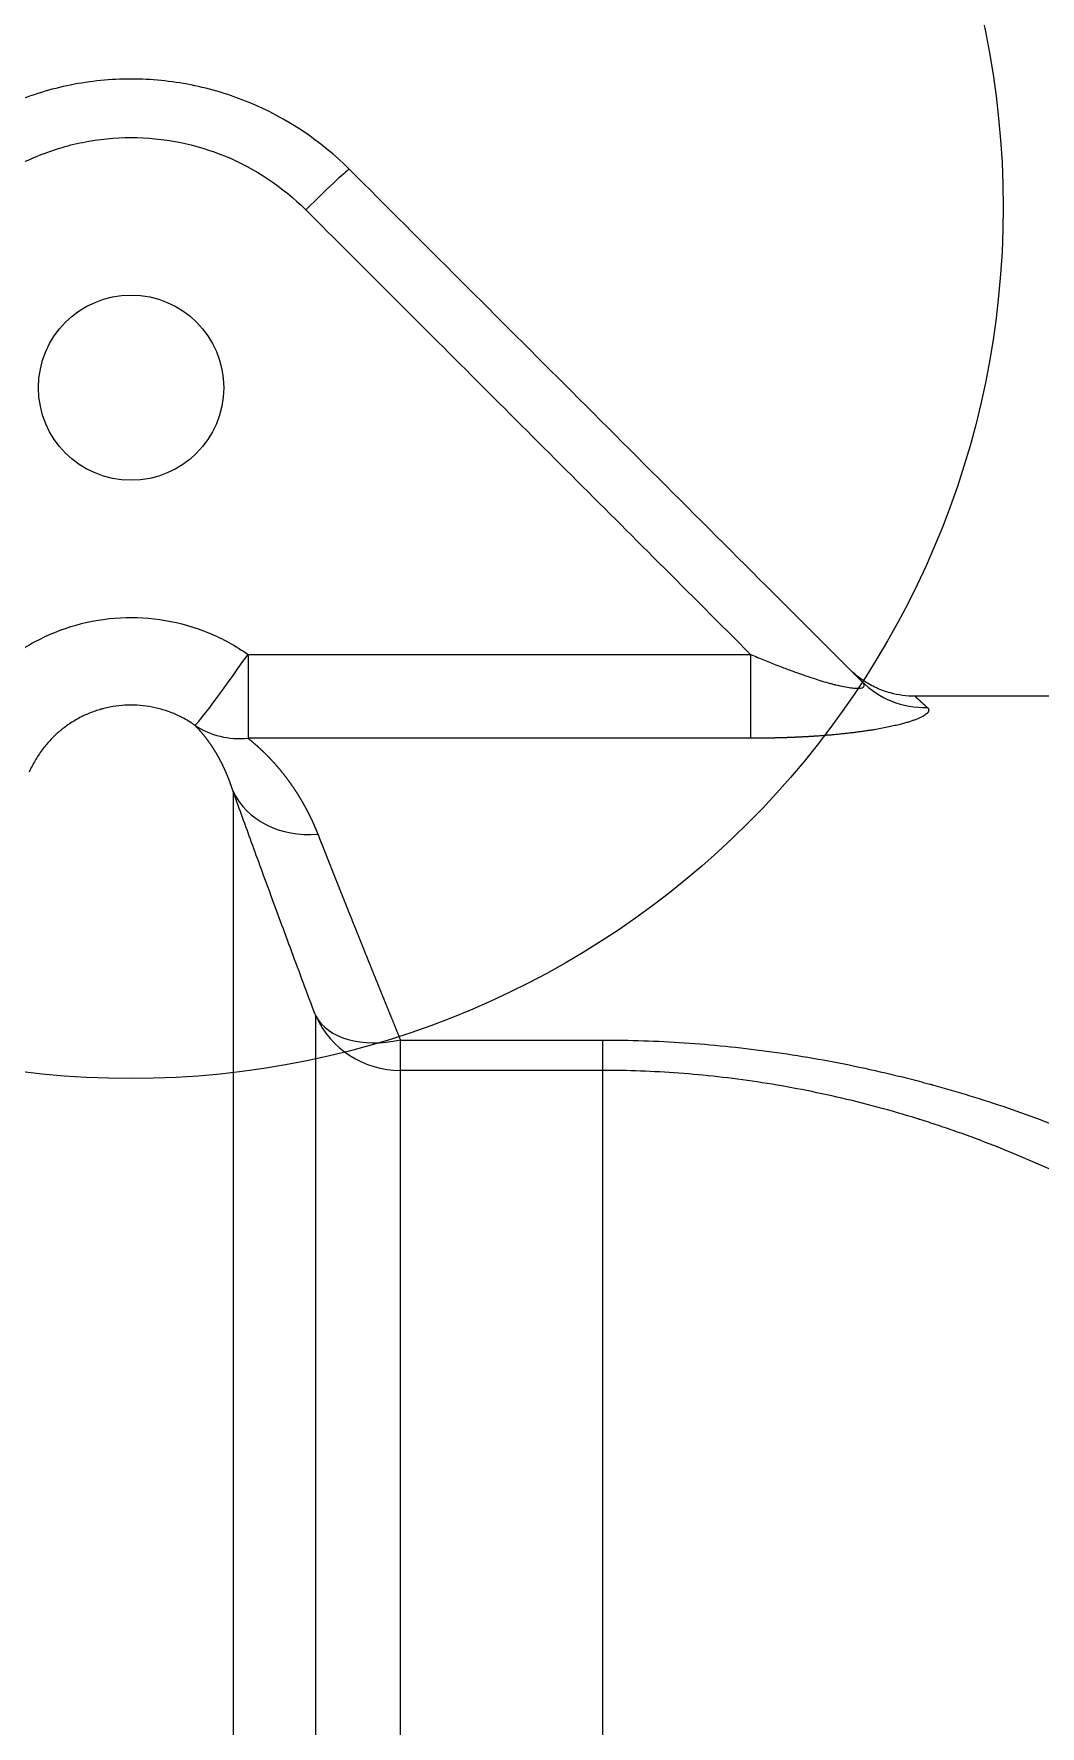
# Model space of a CAD drawing. Header units: millimetres. Extents: x 4664 to 8864, y -38 to 2932.
# Drawn here: x 5480.04 to 5508.41, y 1292.41 to 1340.15 of the extents above; entities that cross this region are included whole.
import ezdxf

# ---------------------------------------------------------------- set-up
doc = ezdxf.new("R2010")
doc.units = ezdxf.units.MM

msp = doc.modelspace()

# ---------------------------------------------------------------- linework, layer by layer
at = {"lineweight": 5}
for p, q in [((5486.079, 1322.645), (5500.249, 1322.645)), ((5486.079, 1322.645), (5486.079, 1320.279)), ((5500.249, 1322.645), (5500.249, 1320.279)), ((5535.194, 1321.464), (5504.884, 1321.464)), ((5500.249, 1320.279), (5486.079, 1320.279)), ((5485.656, 1318.783), (5485.656, 1260.034)), ((5487.987, 1176.334), (5487.987, 1312.446)), ((5490.376, 1311.766), (5496.075, 1311.766)), ((5490.376, 1173.772), (5490.376, 1311.766)), ((5496.075, 1311.766), (5496.075, 1027.898)), ((5496.075, 1310.909), (5490.376, 1310.909))]:
    msp.add_line(p, q, dxfattribs=at)
for centre, radius in [((5482.783, 1335.264), 24.586), ((5482.783, 1330.17), 2.612)]:
    msp.add_circle(centre, radius, dxfattribs=at)
for centre, major_axis, ratio, start_param, end_param in [((5487.708, 1335.095), (1.231, 1.231), 0.037032, 0, 1.533781), ((5486.079, 1322.782), (-1.501, -2.138), 0.030103, 0.047375, 1.527952), ((5505.23, 1323.729), (1.847, 1.847), 0.97808, 3.141593, 3.938072), ((5486.079, 1322.782), (-1.713, -1.972), 0.910409, 0.11467, 0.761942), ((5488.046, 1319.832), (2.457, 0.887), 0.849444, 3.221008, 4.41493), ((5490.376, 1313.488), (2.446, 0.915), 0.634549, 3.225343, 4.479416), ((5490.376, 1313.488), (-2.612, 0), 0.987108, 0.415831, 1.570796)]:
    msp.add_ellipse(centre, major_axis=major_axis, ratio=ratio, start_param=start_param, end_param=end_param, dxfattribs=at)
for points, knots in [([(5488.94, 1336.326), (5488.13, 1337.135), (5487.156, 1337.783), (5485.585, 1338.432), (5485.035, 1338.599), (5483.913, 1338.821), (5483.348, 1338.876), (5482.212, 1338.876), (5481.636, 1338.819), (5480.52, 1338.596), (5479.978, 1338.431), (5478.924, 1337.995), (5478.415, 1337.722), (5477.473, 1337.092), (5477.033, 1336.732), (5476.627, 1336.326)], [0, 0, 0, 0, 0.25, 0.25, 0.375, 0.375, 0.5, 0.5, 0.625, 0.625, 0.75, 0.75, 0.875, 0.875, 1, 1, 1, 1]), ([(5477.858, 1335.186), (5478.183, 1335.511), (5478.535, 1335.799), (5479.289, 1336.303), (5479.696, 1336.521), (5480.539, 1336.87), (5480.973, 1337.002), (5481.865, 1337.18), (5482.327, 1337.226), (5483.689, 1337.226), (5484.605, 1337.044), (5486.281, 1336.351), (5487.058, 1335.836), (5487.708, 1335.186)], [0, 0, 0, 0, 0.125, 0.125, 0.25, 0.25, 0.375, 0.375, 0.5, 0.5, 0.75, 0.75, 1, 1, 1, 1]), ([(5503.383, 1321.882), (5502.831, 1322.435), (5502.279, 1322.987), (5499.552, 1325.713), (5497.378, 1327.887), (5493.116, 1332.149), (5491.028, 1334.238), (5488.94, 1336.326)], [0, 0, 0, 0, 0.114698, 0.114698, 0.566236, 0.566236, 1, 1, 1, 1]), ([(5487.708, 1335.186), (5488.529, 1334.365), (5489.349, 1333.545), (5491.848, 1331.046), (5493.526, 1329.368), (5496.025, 1326.869), (5496.845, 1326.049), (5498.527, 1324.367), (5499.388, 1323.506), (5500.249, 1322.645)], [0, 0, 0, 0, 0.196221, 0.196221, 0.597749, 0.597749, 0.793971, 0.793971, 1, 1, 1, 1]), ([(5477.521, 1320.242), (5477.865, 1321.024), (5478.373, 1321.716), (5479.337, 1322.555), (5479.684, 1322.795), (5480.427, 1323.197), (5480.827, 1323.359), (5482.045, 1323.702), (5482.915, 1323.748), (5484.164, 1323.534), (5484.578, 1323.415), (5485.359, 1323.093), (5485.729, 1322.89), (5486.079, 1322.645)], [0, 0, 0, 0, 0.25, 0.25, 0.375, 0.375, 0.5, 0.5, 0.75, 0.75, 0.875, 0.875, 1, 1, 1, 1]), ([(5500.249, 1322.645), (5500.383, 1322.588), (5500.513, 1322.533), (5500.764, 1322.431), (5500.886, 1322.382), (5501.121, 1322.29), (5501.234, 1322.247), (5501.452, 1322.166), (5501.557, 1322.129), (5501.758, 1322.058), (5501.853, 1322.025), (5502.036, 1321.965), (5502.123, 1321.937), (5502.288, 1321.886), (5502.366, 1321.863), (5502.476, 1321.832), (5502.529, 1321.818), (5502.588, 1321.802), (5502.617, 1321.795), (5502.631, 1321.792), (5502.638, 1321.79), (5502.642, 1321.789), (5502.644, 1321.788), (5502.645, 1321.788), (5502.645, 1321.788), (5502.645, 1321.788), (5502.645, 1321.788), (5502.645, 1321.788), (5502.645, 1321.788), (5502.645, 1321.788), (5502.73, 1321.767), (5502.809, 1321.75), (5502.953, 1321.722), (5503.018, 1321.711), (5503.136, 1321.696), (5503.188, 1321.691), (5503.279, 1321.689), (5503.317, 1321.69), (5503.38, 1321.7), (5503.405, 1321.707), (5503.439, 1321.728), (5503.449, 1321.741), (5503.455, 1321.772), (5503.451, 1321.79), (5503.428, 1321.832), (5503.409, 1321.856), (5503.383, 1321.882)], [0, 0, 0, 0, 0.0625, 0.0625, 0.125, 0.125, 0.1875, 0.1875, 0.25, 0.25, 0.3125, 0.3125, 0.375, 0.375, 0.4375, 0.4375, 0.46875, 0.484375, 0.492188, 0.496094, 0.498047, 0.499023, 0.499512, 0.499756, 0.499878, 0.499939, 0.499969, 0.499985, 0.499985, 0.5, 0.5, 0.5625, 0.5625, 0.625, 0.625, 0.6875, 0.6875, 0.75, 0.75, 0.8125, 0.8125, 0.875, 0.875, 0.9375, 0.9375, 1, 1, 1, 1]), ([(5504.884, 1321.464), (5504.645, 1321.465), (5504.276, 1321.514), (5503.86, 1321.665), (5503.608, 1321.793), (5503.426, 1321.905), (5503.267, 1322.021), (5503.113, 1322.152), (5503.067, 1322.192), (5503.083, 1322.185)], [0, 0, 0, 0, 0.254178, 0.40574, 0.483009, 0.560225, 0.644629, 0.750575, 1, 1, 1, 1]), ([(5484.582, 1320.644), (5484.486, 1320.713), (5484.385, 1320.775), (5484.179, 1320.889), (5484.072, 1320.939), (5483.856, 1321.028), (5483.745, 1321.066), (5483.521, 1321.13), (5483.408, 1321.155), (5483.179, 1321.193), (5483.064, 1321.206), (5482.834, 1321.218), (5482.719, 1321.218), (5482.49, 1321.204), (5482.376, 1321.192), (5482.207, 1321.163), (5482.151, 1321.152), (5482.068, 1321.133), (5482.026, 1321.123), (5481.978, 1321.11), (5481.954, 1321.104), (5481.942, 1321.1), (5481.936, 1321.099), (5481.933, 1321.098), (5481.932, 1321.098), (5481.931, 1321.097), (5481.931, 1321.097), (5481.823, 1321.066), (5481.716, 1321.03), (5481.505, 1320.944), (5481.401, 1320.895), (5481.197, 1320.785), (5481.098, 1320.723), (5480.953, 1320.622), (5480.905, 1320.587), (5480.835, 1320.532), (5480.8, 1320.504), (5480.76, 1320.471), (5480.741, 1320.454), (5480.731, 1320.445), (5480.726, 1320.441), (5480.723, 1320.439), (5480.722, 1320.438), (5480.721, 1320.437), (5480.721, 1320.437), (5480.721, 1320.437), (5480.721, 1320.437), (5480.721, 1320.437), (5480.641, 1320.366), (5480.563, 1320.291), (5480.413, 1320.128), (5480.34, 1320.041), (5480.202, 1319.856), (5480.137, 1319.757), (5480.016, 1319.549), (5479.96, 1319.44), (5479.91, 1319.325)], [0, 0, 0, 0, 0.0625, 0.0625, 0.125, 0.125, 0.1875, 0.1875, 0.25, 0.25, 0.3125, 0.3125, 0.375, 0.375, 0.4375, 0.4375, 0.46875, 0.46875, 0.484375, 0.492187, 0.496094, 0.498047, 0.499023, 0.499512, 0.499756, 0.499756, 0.5, 0.5, 0.5625, 0.5625, 0.625, 0.625, 0.6875, 0.6875, 0.71875, 0.71875, 0.734375, 0.742187, 0.746094, 0.748047, 0.749023, 0.749512, 0.749756, 0.749878, 0.749939, 0.749969, 0.749969, 0.75, 0.75, 0.8125, 0.8125, 0.875, 0.875, 0.9375, 0.9375, 1, 1, 1, 1]), ([(5505.23, 1321.146), (5505.23, 1321.146), (5505.232, 1321.145), (5505.233, 1321.143), (5505.235, 1321.142), (5505.237, 1321.14), (5505.238, 1321.138), (5505.24, 1321.137), (5505.241, 1321.135), (5505.243, 1321.133), (5505.244, 1321.132), (5505.246, 1321.13), (5505.247, 1321.128), (5505.248, 1321.127), (5505.249, 1321.125), (5505.251, 1321.123), (5505.252, 1321.122), (5505.253, 1321.12), (5505.254, 1321.118), (5505.255, 1321.117), (5505.256, 1321.115), (5505.257, 1321.113), (5505.258, 1321.112), (5505.259, 1321.11), (5505.26, 1321.108), (5505.261, 1321.107), (5505.262, 1321.105), (5505.262, 1321.103), (5505.263, 1321.102), (5505.264, 1321.1), (5505.264, 1321.098), (5505.265, 1321.096), (5505.266, 1321.095), (5505.266, 1321.093), (5505.267, 1321.091), (5505.267, 1321.089), (5505.267, 1321.088), (5505.268, 1321.086), (5505.268, 1321.084), (5505.268, 1321.082), (5505.269, 1321.081), (5505.269, 1321.079), (5505.269, 1321.077), (5505.269, 1321.075), (5505.269, 1321.074), (5505.269, 1321.072), (5505.269, 1321.07), (5505.269, 1321.068), (5505.269, 1321.067), (5505.269, 1321.065), (5505.269, 1321.063), (5505.269, 1321.061), (5505.268, 1321.059), (5505.268, 1321.058), (5505.268, 1321.056), (5505.268, 1321.054), (5505.267, 1321.052), (5505.267, 1321.05), (5505.266, 1321.049), (5505.266, 1321.047), (5505.265, 1321.045), (5505.265, 1321.043), (5505.264, 1321.041), (5505.263, 1321.04), (5505.263, 1321.038), (5505.262, 1321.036), (5505.261, 1321.034), (5505.26, 1321.032), (5505.259, 1321.03), (5505.258, 1321.029), (5505.258, 1321.027), (5505.257, 1321.025), (5505.256, 1321.023), (5505.254, 1321.021), (5505.253, 1321.019), (5505.252, 1321.017), (5505.251, 1321.015), (5505.25, 1321.014), (5505.249, 1321.012), (5505.247, 1321.01), (5505.246, 1321.008), (5505.245, 1321.006), (5505.243, 1321.004), (5505.242, 1321.002), (5505.24, 1321), (5505.239, 1320.999), (5505.229, 1320.986), (5505.206, 1320.964), (5505.162, 1320.93), (5505.106, 1320.896), (5505.038, 1320.862), (5504.961, 1320.828), (5504.874, 1320.794), (5504.778, 1320.761), (5504.672, 1320.727), (5504.556, 1320.695), (5504.424, 1320.66), (5504.273, 1320.625), (5504.103, 1320.589), (5503.922, 1320.554), (5503.758, 1320.525), (5503.616, 1320.502), (5503.502, 1320.485), (5503.384, 1320.468), (5503.263, 1320.452), (5503.14, 1320.436), (5503.014, 1320.421), (5502.885, 1320.407), (5502.753, 1320.393), (5502.618, 1320.38), (5502.48, 1320.368), (5502.34, 1320.356), (5502.196, 1320.345), (5502.089, 1320.338), (5502.019, 1320.333), (5501.987, 1320.331), (5501.955, 1320.329), (5501.923, 1320.327), (5501.891, 1320.325), (5501.858, 1320.323), (5501.826, 1320.321), (5501.793, 1320.32), (5501.761, 1320.318), (5501.728, 1320.316), (5501.696, 1320.314), (5501.663, 1320.313), (5501.63, 1320.311), (5501.597, 1320.309), (5501.564, 1320.308), (5501.531, 1320.306), (5501.498, 1320.305), (5501.465, 1320.303), (5501.431, 1320.302), (5501.398, 1320.301), (5501.364, 1320.299), (5501.331, 1320.298), (5501.297, 1320.297), (5501.263, 1320.296), (5501.229, 1320.294), (5501.196, 1320.293), (5501.162, 1320.292), (5501.128, 1320.291), (5501.093, 1320.29), (5501.059, 1320.289), (5501.025, 1320.288), (5500.99, 1320.287), (5500.956, 1320.287), (5500.921, 1320.286), (5500.887, 1320.285), (5500.852, 1320.284), (5500.817, 1320.284), (5500.782, 1320.283), (5500.747, 1320.282), (5500.712, 1320.282), (5500.677, 1320.281), (5500.642, 1320.281), (5500.607, 1320.281), (5500.571, 1320.28), (5500.536, 1320.28), (5500.5, 1320.279), (5500.465, 1320.279), (5500.429, 1320.279), (5500.393, 1320.279), (5500.357, 1320.279), (5500.321, 1320.279), (5500.285, 1320.279), (5500.261, 1320.279), (5500.249, 1320.279)], [0, 0, 0, 0, 0.00151, 0.003018, 0.004525, 0.00603, 0.007534, 0.009037, 0.010539, 0.012039, 0.013539, 0.015037, 0.016533, 0.018029, 0.019523, 0.021017, 0.022509, 0.024, 0.02549, 0.026979, 0.028466, 0.029953, 0.031439, 0.032924, 0.034408, 0.035891, 0.037373, 0.038854, 0.040334, 0.041813, 0.043292, 0.044769, 0.046246, 0.047722, 0.049197, 0.050672, 0.052146, 0.053619, 0.055091, 0.056563, 0.058034, 0.059504, 0.060974, 0.062443, 0.063912, 0.06538, 0.066847, 0.068314, 0.069781, 0.071247, 0.072713, 0.074178, 0.075643, 0.077107, 0.078571, 0.080035, 0.081498, 0.082961, 0.084424, 0.085886, 0.087348, 0.08881, 0.090272, 0.091733, 0.093195, 0.094656, 0.096117, 0.097578, 0.099039, 0.1005, 0.101961, 0.103421, 0.104882, 0.106343, 0.107804, 0.109264, 0.110725, 0.112186, 0.113648, 0.115109, 0.11657, 0.118032, 0.119494, 0.120956, 0.122418, 0.12388, 0.125343, 0.150333, 0.175236, 0.200157, 0.2252, 0.250468, 0.275045, 0.299772, 0.324733, 0.350014, 0.375695, 0.406133, 0.437043, 0.468537, 0.500723, 0.518827, 0.537069, 0.555462, 0.574023, 0.592765, 0.611703, 0.63085, 0.65022, 0.669826, 0.68968, 0.709794, 0.73018, 0.750847, 0.755337, 0.759834, 0.764336, 0.768846, 0.773362, 0.777885, 0.782416, 0.786953, 0.791497, 0.796049, 0.800608, 0.805174, 0.809748, 0.81433, 0.81892, 0.823517, 0.828122, 0.832736, 0.837357, 0.841987, 0.846625, 0.851272, 0.855927, 0.860591, 0.865263, 0.869945, 0.874635, 0.879334, 0.884043, 0.88876, 0.893487, 0.898223, 0.902969, 0.907724, 0.912489, 0.917264, 0.922048, 0.926842, 0.931646, 0.936461, 0.941285, 0.94612, 0.950965, 0.95582, 0.960686, 0.965562, 0.970449, 0.975347, 0.980256, 0.985175, 0.990106, 0.995047, 1, 1, 1, 1]), ([(5504.884, 1321.464), (5504.884, 1321.464), (5504.884, 1321.463), (5504.884, 1321.463), (5504.884, 1321.463), (5504.885, 1321.463), (5504.885, 1321.462), (5504.886, 1321.461), (5504.887, 1321.461), (5504.888, 1321.46), (5504.889, 1321.459), (5504.89, 1321.458), (5504.891, 1321.457), (5504.893, 1321.455), (5504.894, 1321.454), (5504.896, 1321.452), (5504.898, 1321.451), (5504.899, 1321.449), (5504.901, 1321.447), (5504.904, 1321.445), (5504.906, 1321.443), (5504.908, 1321.441), (5504.911, 1321.439), (5504.913, 1321.436), (5504.916, 1321.434), (5504.919, 1321.431), (5504.922, 1321.428), (5504.925, 1321.425), (5504.929, 1321.422), (5504.932, 1321.419), (5504.935, 1321.416), (5504.939, 1321.413), (5504.943, 1321.409), (5504.947, 1321.406), (5504.951, 1321.402), (5504.955, 1321.398), (5504.959, 1321.395), (5504.963, 1321.391), (5504.968, 1321.386), (5504.973, 1321.382), (5504.977, 1321.378), (5504.982, 1321.373), (5504.987, 1321.369), (5504.992, 1321.364), (5504.997, 1321.359), (5505.003, 1321.354), (5505.008, 1321.349), (5505.014, 1321.344), (5505.02, 1321.339), (5505.025, 1321.334), (5505.031, 1321.328), (5505.038, 1321.323), (5505.044, 1321.317), (5505.05, 1321.311), (5505.057, 1321.305), (5505.063, 1321.299), (5505.07, 1321.293), (5505.077, 1321.287), (5505.084, 1321.28), (5505.091, 1321.274), (5505.098, 1321.267), (5505.105, 1321.261), (5505.113, 1321.254), (5505.12, 1321.247), (5505.128, 1321.24), (5505.136, 1321.233), (5505.144, 1321.225), (5505.152, 1321.218), (5505.16, 1321.211), (5505.168, 1321.203), (5505.177, 1321.195), (5505.185, 1321.187), (5505.194, 1321.179), (5505.203, 1321.171), (5505.212, 1321.163), (5505.221, 1321.155), (5505.227, 1321.149), (5505.23, 1321.146)], [0, 0, 0, 0, 0.013068, 0.026322, 0.039576, 0.052832, 0.066088, 0.079345, 0.092604, 0.105863, 0.119124, 0.132386, 0.145649, 0.158913, 0.172179, 0.185446, 0.198715, 0.211986, 0.225258, 0.238532, 0.251808, 0.265085, 0.278364, 0.291646, 0.304929, 0.318215, 0.331502, 0.344792, 0.358084, 0.371379, 0.384676, 0.397975, 0.411277, 0.424582, 0.437889, 0.451199, 0.464511, 0.477827, 0.491145, 0.504467, 0.517791, 0.531118, 0.544449, 0.557783, 0.57112, 0.58446, 0.597804, 0.611151, 0.624502, 0.637857, 0.651215, 0.664576, 0.677942, 0.691311, 0.704684, 0.718061, 0.731443, 0.744828, 0.758217, 0.771611, 0.785008, 0.79841, 0.811817, 0.825228, 0.838643, 0.852063, 0.865488, 0.878917, 0.892351, 0.90579, 0.919233, 0.932682, 0.946135, 0.959594, 0.973057, 0.986526, 1, 1, 1, 1]), ([(5485.656, 1318.783), (5485.655, 1318.787), (5485.652, 1318.796), (5485.648, 1318.808), (5485.644, 1318.821), (5485.64, 1318.833), (5485.636, 1318.846), (5485.632, 1318.858), (5485.628, 1318.871), (5485.624, 1318.883), (5485.62, 1318.896), (5485.615, 1318.908), (5485.611, 1318.921), (5485.607, 1318.934), (5485.603, 1318.946), (5485.598, 1318.959), (5485.594, 1318.971), (5485.589, 1318.984), (5485.585, 1318.996), (5485.58, 1319.009), (5485.576, 1319.021), (5485.571, 1319.034), (5485.567, 1319.046), (5485.562, 1319.059), (5485.557, 1319.071), (5485.553, 1319.084), (5485.548, 1319.096), (5485.543, 1319.109), (5485.538, 1319.121), (5485.534, 1319.134), (5485.529, 1319.146), (5485.524, 1319.159), (5485.519, 1319.171), (5485.514, 1319.183), (5485.509, 1319.196), (5485.504, 1319.208), (5485.499, 1319.221), (5485.494, 1319.233), (5485.489, 1319.245), (5485.483, 1319.258), (5485.478, 1319.27), (5485.473, 1319.283), (5485.468, 1319.295), (5485.462, 1319.307), (5485.457, 1319.32), (5485.452, 1319.332), (5485.446, 1319.344), (5485.441, 1319.357), (5485.435, 1319.369), (5485.43, 1319.381), (5485.424, 1319.394), (5485.419, 1319.406), (5485.413, 1319.418), (5485.407, 1319.43), (5485.402, 1319.443), (5485.396, 1319.455), (5485.39, 1319.467), (5485.384, 1319.479), (5485.379, 1319.491), (5485.373, 1319.504), (5485.367, 1319.516), (5485.361, 1319.528), (5485.355, 1319.54), (5485.349, 1319.552), (5485.343, 1319.564), (5485.337, 1319.576), (5485.331, 1319.589), (5485.325, 1319.601), (5485.319, 1319.613), (5485.312, 1319.625), (5485.306, 1319.637), (5485.3, 1319.649), (5485.293, 1319.661), (5485.287, 1319.673), (5485.281, 1319.685), (5485.274, 1319.697), (5485.268, 1319.709), (5485.261, 1319.72), (5485.255, 1319.732), (5485.248, 1319.744), (5485.242, 1319.756), (5485.235, 1319.768), (5485.228, 1319.78), (5485.222, 1319.792), (5485.215, 1319.803), (5485.208, 1319.815), (5485.201, 1319.827), (5485.195, 1319.839), (5485.188, 1319.85), (5485.181, 1319.862), (5485.174, 1319.874), (5485.167, 1319.885), (5485.16, 1319.897), (5485.153, 1319.909), (5485.146, 1319.92), (5485.139, 1319.932), (5485.132, 1319.943), (5485.124, 1319.955), (5485.117, 1319.966), (5485.11, 1319.978), (5485.103, 1319.989), (5485.095, 1320.001), (5485.088, 1320.012), (5485.081, 1320.023), (5485.073, 1320.035), (5485.066, 1320.046), (5485.058, 1320.057), (5485.051, 1320.069), (5485.043, 1320.08), (5485.035, 1320.091), (5485.028, 1320.102), (5485.02, 1320.114), (5485.012, 1320.125), (5485.005, 1320.136), (5484.997, 1320.147), (5484.989, 1320.158), (5484.981, 1320.169), (5484.973, 1320.18), (5484.965, 1320.191), (5484.957, 1320.202), (5484.949, 1320.213), (5484.941, 1320.224), (5484.933, 1320.235), (5484.925, 1320.246), (5484.917, 1320.257), (5484.909, 1320.267), (5484.901, 1320.278), (5484.892, 1320.289), (5484.884, 1320.3), (5484.876, 1320.31), (5484.868, 1320.321), (5484.859, 1320.332), (5484.851, 1320.342), (5484.842, 1320.353), (5484.834, 1320.363), (5484.825, 1320.374), (5484.817, 1320.384), (5484.808, 1320.395), (5484.8, 1320.405), (5484.791, 1320.416), (5484.782, 1320.426), (5484.774, 1320.436), (5484.765, 1320.446), (5484.756, 1320.457), (5484.747, 1320.467), (5484.738, 1320.477), (5484.729, 1320.487), (5484.72, 1320.497), (5484.711, 1320.507), (5484.702, 1320.517), (5484.693, 1320.527), (5484.684, 1320.537), (5484.675, 1320.547), (5484.666, 1320.557), (5484.657, 1320.567), (5484.648, 1320.577), (5484.639, 1320.587), (5484.629, 1320.596), (5484.62, 1320.606), (5484.611, 1320.616), (5484.601, 1320.625), (5484.592, 1320.635), (5484.586, 1320.641), (5484.582, 1320.644)], [0, 0, 0, 0, 0.005187, 0.010387, 0.0156, 0.020825, 0.026064, 0.031314, 0.036578, 0.041854, 0.047143, 0.052445, 0.05776, 0.063087, 0.068427, 0.073779, 0.079145, 0.084523, 0.089914, 0.095318, 0.100734, 0.106163, 0.111605, 0.11706, 0.122527, 0.128007, 0.1335, 0.139006, 0.144525, 0.150056, 0.1556, 0.161157, 0.166726, 0.172308, 0.177903, 0.183511, 0.189132, 0.194765, 0.200411, 0.20607, 0.211742, 0.217427, 0.223124, 0.228834, 0.234557, 0.240293, 0.246041, 0.251802, 0.257576, 0.263363, 0.269163, 0.274975, 0.2808, 0.286638, 0.292489, 0.298353, 0.304229, 0.310119, 0.316021, 0.321936, 0.327863, 0.333804, 0.339757, 0.345723, 0.351702, 0.357694, 0.363699, 0.369716, 0.375746, 0.381789, 0.387845, 0.393914, 0.399995, 0.40609, 0.412197, 0.418317, 0.42445, 0.430596, 0.436754, 0.442926, 0.44911, 0.455307, 0.461517, 0.46774, 0.473975, 0.480224, 0.486485, 0.492759, 0.499046, 0.505346, 0.511659, 0.517984, 0.524323, 0.530674, 0.537038, 0.543415, 0.549805, 0.556207, 0.562623, 0.569051, 0.575493, 0.581947, 0.588414, 0.594894, 0.601386, 0.607892, 0.61441, 0.620942, 0.627486, 0.634043, 0.640613, 0.647196, 0.653791, 0.6604, 0.667021, 0.673656, 0.680303, 0.686963, 0.693636, 0.700321, 0.70702, 0.713732, 0.720456, 0.727193, 0.733944, 0.740707, 0.747483, 0.754271, 0.761073, 0.767888, 0.774715, 0.781556, 0.788409, 0.795275, 0.802154, 0.809046, 0.815951, 0.822868, 0.829799, 0.836742, 0.843699, 0.850668, 0.85765, 0.864645, 0.871653, 0.878674, 0.885708, 0.892754, 0.899814, 0.906886, 0.913971, 0.921069, 0.92818, 0.935304, 0.942441, 0.949591, 0.956754, 0.963929, 0.971117, 0.978319, 0.985533, 0.99276, 1, 1, 1, 1]), ([(5486.079, 1320.279), (5486.083, 1320.275), (5486.091, 1320.268), (5486.104, 1320.258), (5486.117, 1320.248), (5486.129, 1320.238), (5486.142, 1320.228), (5486.154, 1320.217), (5486.167, 1320.207), (5486.179, 1320.197), (5486.191, 1320.186), (5486.204, 1320.176), (5486.216, 1320.166), (5486.228, 1320.155), (5486.241, 1320.145), (5486.253, 1320.134), (5486.265, 1320.124), (5486.277, 1320.113), (5486.289, 1320.102), (5486.302, 1320.092), (5486.314, 1320.081), (5486.326, 1320.071), (5486.338, 1320.06), (5486.35, 1320.049), (5486.362, 1320.038), (5486.374, 1320.027), (5486.385, 1320.017), (5486.397, 1320.006), (5486.409, 1319.995), (5486.421, 1319.984), (5486.433, 1319.973), (5486.444, 1319.962), (5486.456, 1319.951), (5486.468, 1319.94), (5486.479, 1319.929), (5486.491, 1319.918), (5486.502, 1319.907), (5486.514, 1319.896), (5486.525, 1319.885), (5486.537, 1319.873), (5486.548, 1319.862), (5486.559, 1319.851), (5486.571, 1319.84), (5486.582, 1319.828), (5486.593, 1319.817), (5486.605, 1319.806), (5486.616, 1319.794), (5486.627, 1319.783), (5486.638, 1319.772), (5486.649, 1319.76), (5486.66, 1319.749), (5486.671, 1319.737), (5486.682, 1319.726), (5486.693, 1319.714), (5486.704, 1319.703), (5486.715, 1319.691), (5486.726, 1319.68), (5486.737, 1319.668), (5486.748, 1319.656), (5486.758, 1319.645), (5486.769, 1319.633), (5486.78, 1319.621), (5486.79, 1319.609), (5486.801, 1319.598), (5486.812, 1319.586), (5486.822, 1319.574), (5486.833, 1319.562), (5486.843, 1319.55), (5486.854, 1319.539), (5486.864, 1319.527), (5486.875, 1319.515), (5486.885, 1319.503), (5486.895, 1319.491), (5486.906, 1319.479), (5486.916, 1319.467), (5486.926, 1319.455), (5486.936, 1319.443), (5486.946, 1319.431), (5486.957, 1319.419), (5486.967, 1319.406), (5486.977, 1319.394), (5486.987, 1319.382), (5486.997, 1319.37), (5487.007, 1319.358), (5487.017, 1319.346), (5487.027, 1319.333), (5487.036, 1319.321), (5487.046, 1319.309), (5487.056, 1319.296), (5487.066, 1319.284), (5487.076, 1319.272), (5487.085, 1319.259), (5487.095, 1319.247), (5487.105, 1319.235), (5487.114, 1319.222), (5487.124, 1319.21), (5487.133, 1319.197), (5487.143, 1319.185), (5487.152, 1319.172), (5487.162, 1319.16), (5487.171, 1319.147), (5487.18, 1319.135), (5487.19, 1319.122), (5487.199, 1319.11), (5487.208, 1319.097), (5487.218, 1319.085), (5487.227, 1319.072), (5487.236, 1319.059), (5487.245, 1319.047), (5487.254, 1319.034), (5487.263, 1319.021), (5487.272, 1319.008), (5487.281, 1318.996), (5487.29, 1318.983), (5487.299, 1318.97), (5487.308, 1318.957), (5487.317, 1318.945), (5487.326, 1318.932), (5487.334, 1318.919), (5487.343, 1318.906), (5487.352, 1318.893), (5487.361, 1318.88), (5487.369, 1318.868), (5487.378, 1318.855), (5487.387, 1318.842), (5487.395, 1318.829), (5487.404, 1318.816), (5487.412, 1318.803), (5487.421, 1318.79), (5487.429, 1318.777), (5487.437, 1318.764), (5487.446, 1318.751), (5487.454, 1318.738), (5487.462, 1318.725), (5487.471, 1318.712), (5487.479, 1318.699), (5487.487, 1318.686), (5487.495, 1318.673), (5487.503, 1318.659), (5487.512, 1318.646), (5487.52, 1318.633), (5487.528, 1318.62), (5487.536, 1318.607), (5487.544, 1318.594), (5487.552, 1318.58), (5487.559, 1318.567), (5487.567, 1318.554), (5487.575, 1318.541), (5487.583, 1318.528), (5487.591, 1318.514), (5487.598, 1318.501), (5487.606, 1318.488), (5487.614, 1318.474), (5487.621, 1318.461), (5487.629, 1318.448), (5487.637, 1318.435), (5487.644, 1318.421), (5487.652, 1318.408), (5487.659, 1318.394), (5487.666, 1318.381), (5487.674, 1318.368), (5487.681, 1318.354), (5487.689, 1318.341), (5487.696, 1318.328), (5487.703, 1318.314), (5487.71, 1318.301), (5487.718, 1318.287), (5487.725, 1318.274), (5487.732, 1318.26), (5487.739, 1318.247), (5487.746, 1318.233), (5487.753, 1318.22), (5487.76, 1318.206), (5487.767, 1318.193), (5487.774, 1318.179), (5487.781, 1318.166), (5487.788, 1318.152), (5487.794, 1318.139), (5487.801, 1318.125), (5487.808, 1318.112), (5487.815, 1318.098), (5487.821, 1318.084), (5487.828, 1318.071), (5487.835, 1318.057), (5487.841, 1318.044), (5487.848, 1318.03), (5487.854, 1318.016), (5487.861, 1318.003), (5487.867, 1317.989), (5487.874, 1317.976), (5487.88, 1317.962), (5487.887, 1317.948), (5487.893, 1317.935), (5487.899, 1317.921), (5487.905, 1317.907), (5487.912, 1317.894), (5487.918, 1317.88), (5487.924, 1317.866), (5487.93, 1317.852), (5487.936, 1317.839), (5487.942, 1317.825), (5487.948, 1317.811), (5487.954, 1317.798), (5487.96, 1317.784), (5487.966, 1317.77), (5487.972, 1317.756), (5487.978, 1317.743), (5487.984, 1317.729), (5487.99, 1317.715), (5487.995, 1317.701), (5488.001, 1317.688), (5488.007, 1317.674), (5488.012, 1317.66), (5488.018, 1317.646), (5488.024, 1317.632), (5488.029, 1317.619), (5488.035, 1317.605), (5488.04, 1317.591), (5488.044, 1317.582), (5488.046, 1317.577)], [0, 0, 0, 0, 0.005293, 0.01058, 0.015861, 0.021134, 0.026402, 0.031663, 0.036918, 0.042166, 0.047407, 0.052642, 0.057871, 0.063093, 0.068309, 0.073519, 0.078722, 0.083918, 0.089108, 0.094292, 0.099469, 0.10464, 0.109804, 0.114962, 0.120113, 0.125258, 0.130397, 0.135529, 0.140655, 0.145774, 0.150887, 0.155993, 0.161093, 0.166187, 0.171274, 0.176354, 0.181429, 0.186497, 0.191558, 0.196613, 0.201662, 0.206704, 0.21174, 0.216769, 0.221792, 0.226809, 0.231819, 0.236823, 0.241821, 0.246812, 0.251796, 0.256775, 0.261746, 0.266712, 0.271671, 0.276624, 0.28157, 0.28651, 0.291443, 0.296371, 0.301291, 0.306206, 0.311114, 0.316015, 0.320911, 0.3258, 0.330682, 0.335558, 0.340428, 0.345292, 0.350149, 0.355, 0.359844, 0.364682, 0.369514, 0.374339, 0.379158, 0.383971, 0.388777, 0.393577, 0.39837, 0.403158, 0.407938, 0.412713, 0.417481, 0.422243, 0.426999, 0.431748, 0.436491, 0.441227, 0.445958, 0.450682, 0.455399, 0.460111, 0.464816, 0.469514, 0.474207, 0.478893, 0.483572, 0.488246, 0.492913, 0.497574, 0.502228, 0.506877, 0.511518, 0.516154, 0.520783, 0.525406, 0.530023, 0.534634, 0.539238, 0.543836, 0.548427, 0.553013, 0.557592, 0.562165, 0.566731, 0.571291, 0.575845, 0.580393, 0.584935, 0.58947, 0.593999, 0.598521, 0.603038, 0.607548, 0.612052, 0.61655, 0.621041, 0.625526, 0.630005, 0.634478, 0.638944, 0.643404, 0.647858, 0.652306, 0.656748, 0.661183, 0.665612, 0.670035, 0.674452, 0.678862, 0.683266, 0.687664, 0.692056, 0.696442, 0.700821, 0.705194, 0.709561, 0.713922, 0.718277, 0.722625, 0.726967, 0.731303, 0.735633, 0.739957, 0.744274, 0.748586, 0.752891, 0.75719, 0.761482, 0.765769, 0.770049, 0.774324, 0.778592, 0.782854, 0.78711, 0.791359, 0.795603, 0.79984, 0.804071, 0.808297, 0.812515, 0.816728, 0.820935, 0.825136, 0.82933, 0.833518, 0.8377, 0.841876, 0.846046, 0.85021, 0.854368, 0.858519, 0.862665, 0.866804, 0.870938, 0.875065, 0.879186, 0.883301, 0.88741, 0.891513, 0.895609, 0.8997, 0.903785, 0.907863, 0.911936, 0.916002, 0.920062, 0.924117, 0.928165, 0.932207, 0.936243, 0.940273, 0.944297, 0.948315, 0.952327, 0.956333, 0.960333, 0.964327, 0.968314, 0.972296, 0.976272, 0.980242, 0.984205, 0.988163, 0.992115, 0.99606, 1, 1, 1, 1]), ([(5487.987, 1312.446), (5487.752, 1313.074), (5487.527, 1313.678), (5487.097, 1314.837), (5486.893, 1315.392), (5486.504, 1316.45), (5486.321, 1316.953), (5485.973, 1317.908), (5485.81, 1318.359), (5485.656, 1318.783)], [0, 0, 0, 0, 0.25, 0.25, 0.5, 0.5, 0.75, 0.75, 1, 1, 1, 1]), ([(5488.046, 1317.577), (5488.048, 1317.571), (5488.053, 1317.559), (5488.06, 1317.542), (5488.067, 1317.524), (5488.074, 1317.506), (5488.081, 1317.488), (5488.088, 1317.47), (5488.095, 1317.452), (5488.102, 1317.434), (5488.109, 1317.415), (5488.117, 1317.397), (5488.124, 1317.379), (5488.131, 1317.361), (5488.138, 1317.342), (5488.145, 1317.324), (5488.153, 1317.306), (5488.16, 1317.287), (5488.167, 1317.269), (5488.175, 1317.25), (5488.182, 1317.232), (5488.189, 1317.213), (5488.197, 1317.195), (5488.204, 1317.176), (5488.211, 1317.157), (5488.219, 1317.138), (5488.226, 1317.12), (5488.234, 1317.101), (5488.241, 1317.082), (5488.249, 1317.063), (5488.256, 1317.044), (5488.264, 1317.025), (5488.271, 1317.006), (5488.279, 1316.987), (5488.286, 1316.968), (5488.294, 1316.949), (5488.301, 1316.929), (5488.309, 1316.91), (5488.317, 1316.891), (5488.324, 1316.871), (5488.332, 1316.852), (5488.34, 1316.833), (5488.347, 1316.813), (5488.355, 1316.794), (5488.363, 1316.774), (5488.371, 1316.755), (5488.378, 1316.735), (5488.386, 1316.715), (5488.394, 1316.696), (5488.402, 1316.676), (5488.41, 1316.656), (5488.417, 1316.636), (5488.425, 1316.616), (5488.433, 1316.597), (5488.441, 1316.577), (5488.449, 1316.557), (5488.457, 1316.537), (5488.465, 1316.517), (5488.473, 1316.496), (5488.481, 1316.476), (5488.489, 1316.456), (5488.497, 1316.436), (5488.505, 1316.416), (5488.513, 1316.395), (5488.521, 1316.375), (5488.529, 1316.355), (5488.537, 1316.334), (5488.545, 1316.314), (5488.554, 1316.293), (5488.562, 1316.273), (5488.57, 1316.252), (5488.578, 1316.231), (5488.586, 1316.211), (5488.595, 1316.19), (5488.603, 1316.169), (5488.611, 1316.149), (5488.619, 1316.128), (5488.628, 1316.107), (5488.636, 1316.086), (5488.644, 1316.065), (5488.653, 1316.044), (5488.661, 1316.023), (5488.669, 1316.002), (5488.678, 1315.981), (5488.686, 1315.96), (5488.695, 1315.938), (5488.703, 1315.917), (5488.712, 1315.896), (5488.72, 1315.875), (5488.729, 1315.853), (5488.737, 1315.832), (5488.746, 1315.81), (5488.754, 1315.789), (5488.763, 1315.767), (5488.771, 1315.746), (5488.78, 1315.724), (5488.789, 1315.703), (5488.797, 1315.681), (5488.806, 1315.659), (5488.815, 1315.638), (5488.823, 1315.616), (5488.832, 1315.594), (5488.841, 1315.572), (5488.849, 1315.55), (5488.858, 1315.528), (5488.867, 1315.506), (5488.876, 1315.484), (5488.885, 1315.462), (5488.893, 1315.44), (5488.902, 1315.418), (5488.911, 1315.396), (5488.92, 1315.373), (5488.929, 1315.351), (5488.938, 1315.329), (5488.947, 1315.306), (5488.956, 1315.284), (5488.965, 1315.262), (5488.974, 1315.239), (5488.983, 1315.217), (5488.992, 1315.194), (5489.001, 1315.172), (5489.01, 1315.149), (5489.019, 1315.126), (5489.028, 1315.104), (5489.037, 1315.081), (5489.046, 1315.058), (5489.055, 1315.035), (5489.064, 1315.012), (5489.073, 1314.989), (5489.083, 1314.966), (5489.092, 1314.943), (5489.101, 1314.92), (5489.11, 1314.897), (5489.12, 1314.874), (5489.129, 1314.851), (5489.138, 1314.828), (5489.147, 1314.805), (5489.157, 1314.781), (5489.166, 1314.758), (5489.175, 1314.735), (5489.185, 1314.711), (5489.194, 1314.688), (5489.204, 1314.665), (5489.213, 1314.641), (5489.222, 1314.618), (5489.232, 1314.594), (5489.241, 1314.57), (5489.251, 1314.547), (5489.26, 1314.523), (5489.27, 1314.499), (5489.279, 1314.475), (5489.289, 1314.452), (5489.299, 1314.428), (5489.308, 1314.404), (5489.318, 1314.38), (5489.327, 1314.356), (5489.337, 1314.332), (5489.347, 1314.308), (5489.356, 1314.284), (5489.366, 1314.26), (5489.376, 1314.236), (5489.385, 1314.211), (5489.395, 1314.187), (5489.405, 1314.163), (5489.415, 1314.139), (5489.425, 1314.114), (5489.434, 1314.09), (5489.444, 1314.065), (5489.454, 1314.041), (5489.464, 1314.016), (5489.474, 1313.992), (5489.484, 1313.967), (5489.494, 1313.943), (5489.504, 1313.918), (5489.514, 1313.893), (5489.523, 1313.869), (5489.533, 1313.844), (5489.543, 1313.819), (5489.553, 1313.794), (5489.564, 1313.769), (5489.574, 1313.744), (5489.584, 1313.719), (5489.594, 1313.694), (5489.604, 1313.669), (5489.614, 1313.644), (5489.624, 1313.619), (5489.634, 1313.594), (5489.644, 1313.569), (5489.655, 1313.543), (5489.665, 1313.518), (5489.675, 1313.493), (5489.685, 1313.467), (5489.696, 1313.442), (5489.706, 1313.417), (5489.716, 1313.391), (5489.726, 1313.366), (5489.737, 1313.34), (5489.747, 1313.314), (5489.757, 1313.289), (5489.768, 1313.263), (5489.778, 1313.237), (5489.789, 1313.212), (5489.799, 1313.186), (5489.809, 1313.16), (5489.82, 1313.134), (5489.83, 1313.108), (5489.841, 1313.082), (5489.851, 1313.056), (5489.862, 1313.03), (5489.872, 1313.004), (5489.883, 1312.978), (5489.894, 1312.952), (5489.904, 1312.926), (5489.915, 1312.9), (5489.925, 1312.874), (5489.936, 1312.847), (5489.947, 1312.821), (5489.957, 1312.795), (5489.968, 1312.768), (5489.979, 1312.742), (5489.99, 1312.715), (5490, 1312.689), (5490.011, 1312.662), (5490.022, 1312.636), (5490.033, 1312.609), (5490.044, 1312.583), (5490.054, 1312.556), (5490.065, 1312.529), (5490.076, 1312.502), (5490.087, 1312.476), (5490.098, 1312.449), (5490.109, 1312.422), (5490.12, 1312.395), (5490.131, 1312.368), (5490.142, 1312.341), (5490.153, 1312.314), (5490.164, 1312.287), (5490.175, 1312.26), (5490.186, 1312.233), (5490.197, 1312.206), (5490.208, 1312.178), (5490.219, 1312.151), (5490.23, 1312.124), (5490.241, 1312.097), (5490.252, 1312.069), (5490.263, 1312.042), (5490.275, 1312.014), (5490.286, 1311.987), (5490.297, 1311.96), (5490.308, 1311.932), (5490.32, 1311.904), (5490.331, 1311.877), (5490.342, 1311.849), (5490.353, 1311.821), (5490.365, 1311.794), (5490.372, 1311.775), (5490.376, 1311.766)], [0, 0, 0, 0, 0.0038, 0.007601, 0.011403, 0.015206, 0.01901, 0.022815, 0.026621, 0.030428, 0.034236, 0.038046, 0.041856, 0.045667, 0.049479, 0.053293, 0.057107, 0.060922, 0.064739, 0.068556, 0.072375, 0.076194, 0.080015, 0.083837, 0.087659, 0.091483, 0.095308, 0.099134, 0.102961, 0.106789, 0.110618, 0.114448, 0.118279, 0.122111, 0.125944, 0.129778, 0.133613, 0.13745, 0.141287, 0.145125, 0.148965, 0.152805, 0.156647, 0.16049, 0.164333, 0.168178, 0.172024, 0.175871, 0.179719, 0.183568, 0.187418, 0.191269, 0.195121, 0.198974, 0.202828, 0.206684, 0.21054, 0.214398, 0.218256, 0.222116, 0.225976, 0.229838, 0.233701, 0.237565, 0.24143, 0.245296, 0.249163, 0.253031, 0.2569, 0.260771, 0.264642, 0.268514, 0.272388, 0.276263, 0.280138, 0.284015, 0.287893, 0.291772, 0.295652, 0.299533, 0.303415, 0.307298, 0.311183, 0.315068, 0.318954, 0.322842, 0.326731, 0.33062, 0.334511, 0.338403, 0.342296, 0.34619, 0.350085, 0.353982, 0.357879, 0.361777, 0.365677, 0.369577, 0.373479, 0.377382, 0.381286, 0.385191, 0.389097, 0.393004, 0.396912, 0.400822, 0.404732, 0.408644, 0.412556, 0.41647, 0.420385, 0.424301, 0.428218, 0.432136, 0.436055, 0.439976, 0.443897, 0.44782, 0.451744, 0.455668, 0.459594, 0.463521, 0.467449, 0.471379, 0.475309, 0.47924, 0.483173, 0.487106, 0.491041, 0.494977, 0.498914, 0.502852, 0.506791, 0.510732, 0.514673, 0.518616, 0.522559, 0.526504, 0.53045, 0.534397, 0.538345, 0.542294, 0.546245, 0.550196, 0.554149, 0.558103, 0.562058, 0.566014, 0.569971, 0.573929, 0.577888, 0.581849, 0.58581, 0.589773, 0.593737, 0.597702, 0.601668, 0.605635, 0.609604, 0.613573, 0.617544, 0.621516, 0.625489, 0.629463, 0.633438, 0.637414, 0.641391, 0.64537, 0.64935, 0.653331, 0.657313, 0.661296, 0.66528, 0.669265, 0.673252, 0.67724, 0.681228, 0.685218, 0.689209, 0.693202, 0.697195, 0.70119, 0.705185, 0.709182, 0.71318, 0.717179, 0.721179, 0.725181, 0.729183, 0.733187, 0.737192, 0.741198, 0.745205, 0.749213, 0.753223, 0.757233, 0.761245, 0.765258, 0.769272, 0.773287, 0.777304, 0.781321, 0.78534, 0.78936, 0.793381, 0.797403, 0.801426, 0.805451, 0.809476, 0.813503, 0.817531, 0.82156, 0.82559, 0.829622, 0.833655, 0.837688, 0.841723, 0.845759, 0.849797, 0.853835, 0.857875, 0.861915, 0.865957, 0.87, 0.874045, 0.87809, 0.882137, 0.886185, 0.890233, 0.894284, 0.898335, 0.902387, 0.906441, 0.910496, 0.914552, 0.918609, 0.922667, 0.926727, 0.930788, 0.934849, 0.938912, 0.942977, 0.947042, 0.951109, 0.955176, 0.959245, 0.963316, 0.967387, 0.971459, 0.975533, 0.979608, 0.983684, 0.987761, 0.99184, 0.995919, 1, 1, 1, 1]), ([(5496.075, 1311.766), (5496.458, 1311.766), (5497.225, 1311.753), (5498.379, 1311.695), (5499.536, 1311.599), (5500.697, 1311.462), (5501.861, 1311.286), (5503.028, 1311.07), (5503.808, 1310.897), (5504.394, 1310.757), (5504.589, 1310.709), (5504.883, 1310.634), (5505.03, 1310.595), (5505.201, 1310.549), (5505.287, 1310.526), (5505.329, 1310.514), (5505.351, 1310.508), (5505.362, 1310.506), (5505.367, 1310.504), (5505.37, 1310.503), (5505.371, 1310.503), (5505.372, 1310.503), (5505.372, 1310.503), (5505.372, 1310.503), (5505.372, 1310.503), (5505.372, 1310.503), (5505.725, 1310.406), (5506.43, 1310.2), (5507.488, 1309.857), (5508.546, 1309.477), (5509.252, 1309.2), (5509.957, 1308.909), (5510.31, 1308.757), (5511.015, 1308.441), (5511.368, 1308.276), (5512.073, 1307.933), (5512.426, 1307.755), (5512.955, 1307.477), (5513.219, 1307.336), (5513.528, 1307.166), (5513.682, 1307.08), (5513.759, 1307.037), (5513.798, 1307.015), (5513.817, 1307.004), (5513.827, 1306.999), (5513.831, 1306.996), (5513.834, 1306.995), (5513.835, 1306.994), (5513.836, 1306.994), (5513.836, 1306.994), (5513.836, 1306.993), (5513.836, 1306.993), (5514.493, 1306.622), (5515.14, 1306.232), (5516.096, 1305.618), (5516.728, 1305.198), (5517.662, 1304.539), (5518.582, 1303.85), (5519.487, 1303.13), (5520.08, 1302.63), (5520.522, 1302.247), (5520.742, 1302.054), (5520.997, 1301.825), (5521.124, 1301.71), (5521.187, 1301.652), (5521.219, 1301.623), (5521.235, 1301.608), (5521.243, 1301.601), (5521.246, 1301.597), (5521.248, 1301.595), (5521.249, 1301.595), (5521.25, 1301.594), (5521.25, 1301.594), (5521.843, 1301.05), (5522.415, 1300.494), (5523.521, 1299.357), (5524.054, 1298.776), (5525.08, 1297.592), (5525.573, 1296.988), (5526.519, 1295.759), (5526.973, 1295.135), (5527.406, 1294.501)], [0, 0, 0, 0, 0.03125, 0.0625, 0.09375, 0.125, 0.15625, 0.1875, 0.21875, 0.21875, 0.234375, 0.234375, 0.242187, 0.246094, 0.248047, 0.249023, 0.249512, 0.249756, 0.249878, 0.249939, 0.249969, 0.249985, 0.249992, 0.249996, 0.249996, 0.25, 0.25, 0.28125, 0.3125, 0.34375, 0.375, 0.375, 0.40625, 0.40625, 0.4375, 0.4375, 0.46875, 0.46875, 0.484375, 0.492187, 0.496094, 0.498047, 0.499023, 0.499512, 0.499756, 0.499878, 0.499939, 0.499969, 0.499985, 0.499992, 0.499992, 0.5, 0.5, 0.5625, 0.5625, 0.59375, 0.625, 0.65625, 0.6875, 0.71875, 0.71875, 0.734375, 0.742187, 0.746094, 0.748047, 0.749023, 0.749512, 0.749756, 0.749878, 0.749939, 0.749969, 0.749969, 0.75, 0.75, 0.8125, 0.8125, 0.875, 0.875, 0.9375, 0.9375, 1, 1, 1, 1]), ([(5525.221, 1293.25), (5525.054, 1293.517), (5524.88, 1293.788), (5524.518, 1294.341), (5524.329, 1294.621), (5523.936, 1295.19), (5523.732, 1295.478), (5523.306, 1296.062), (5523.084, 1296.357), (5522.624, 1296.953), (5522.386, 1297.254), (5521.89, 1297.861), (5521.633, 1298.167), (5521.1, 1298.782), (5520.824, 1299.091), (5520.396, 1299.557), (5520.25, 1299.712), (5520.028, 1299.946), (5519.917, 1300.062), (5519.785, 1300.199), (5519.718, 1300.267), (5519.685, 1300.301), (5519.668, 1300.318), (5519.66, 1300.327), (5519.656, 1300.331), (5519.653, 1300.333), (5519.652, 1300.334), (5519.652, 1300.335), (5519.652, 1300.335), (5519.651, 1300.335), (5519.651, 1300.335), (5519.651, 1300.335), (5519.651, 1300.335), (5519.56, 1300.429), (5519.366, 1300.624), (5519.045, 1300.941), (5518.692, 1301.282), (5518.307, 1301.646), (5517.887, 1302.03), (5517.433, 1302.433), (5517.106, 1302.714), (5516.851, 1302.929), (5516.722, 1303.037), (5516.567, 1303.165), (5516.488, 1303.23), (5516.448, 1303.262), (5516.429, 1303.278), (5516.419, 1303.287), (5516.414, 1303.291), (5516.411, 1303.293), (5516.41, 1303.294), (5516.409, 1303.294), (5516.409, 1303.294), (5516.409, 1303.295), (5516.409, 1303.295), (5516.409, 1303.295), (5516.211, 1303.456), (5516.019, 1303.609), (5515.646, 1303.901), (5515.465, 1304.039), (5515.116, 1304.302), (5514.948, 1304.427), (5514.624, 1304.663), (5514.468, 1304.774), (5514.17, 1304.984), (5513.886, 1305.181), (5513.5, 1305.441), (5513.27, 1305.591), (5513.109, 1305.695), (5513.031, 1305.746), (5512.945, 1305.801), (5512.903, 1305.827), (5512.883, 1305.84), (5512.873, 1305.847), (5512.867, 1305.85), (5512.865, 1305.852), (5512.864, 1305.853), (5512.863, 1305.853), (5512.863, 1305.853), (5512.862, 1305.853), (5512.862, 1305.853), (5512.862, 1305.853), (5512.862, 1305.853), (5512.862, 1305.854), (5512.511, 1306.076), (5512.167, 1306.286), (5511.497, 1306.679), (5511.17, 1306.864), (5510.535, 1307.21), (5510.227, 1307.371), (5509.779, 1307.598), (5509.632, 1307.671), (5509.415, 1307.776), (5509.308, 1307.828), (5509.184, 1307.887), (5509.123, 1307.916), (5509.092, 1307.93), (5509.077, 1307.938), (5509.069, 1307.941), (5509.066, 1307.943), (5509.064, 1307.944), (5509.063, 1307.944), (5509.062, 1307.945), (5509.062, 1307.945), (5509.062, 1307.945), (5509.062, 1307.945), (5509.062, 1307.945), (5509.062, 1307.945), (5508.708, 1308.111), (5508.357, 1308.268), (5507.66, 1308.566), (5507.315, 1308.707), (5506.631, 1308.972), (5506.292, 1309.096), (5505.788, 1309.272), (5505.538, 1309.357), (5505.249, 1309.451), (5505.105, 1309.497), (5505.033, 1309.519), (5504.997, 1309.531), (5504.979, 1309.536), (5504.97, 1309.539), (5504.965, 1309.54), (5504.963, 1309.541), (5504.962, 1309.541), (5504.961, 1309.542), (5504.961, 1309.542), (5504.961, 1309.542), (5504.961, 1309.542), (5504.961, 1309.542), (5504.579, 1309.661), (5503.818, 1309.882), (5502.681, 1310.165), (5501.553, 1310.4), (5500.433, 1310.59), (5499.324, 1310.735), (5498.227, 1310.837), (5497.143, 1310.896), (5496.429, 1310.909), (5496.075, 1310.909)], [0, 0, 0, 0, 0.03125, 0.03125, 0.0625, 0.0625, 0.09375, 0.09375, 0.125, 0.125, 0.15625, 0.15625, 0.1875, 0.1875, 0.21875, 0.21875, 0.234375, 0.234375, 0.242188, 0.246094, 0.248047, 0.249023, 0.249512, 0.249756, 0.249878, 0.249939, 0.249969, 0.249985, 0.249992, 0.249996, 0.249998, 0.249998, 0.25, 0.25, 0.265625, 0.28125, 0.296875, 0.3125, 0.328125, 0.34375, 0.359375, 0.359375, 0.367188, 0.371094, 0.373047, 0.374023, 0.374512, 0.374756, 0.374878, 0.374939, 0.374969, 0.374985, 0.374992, 0.374996, 0.374996, 0.375, 0.375, 0.390625, 0.390625, 0.40625, 0.40625, 0.421875, 0.421875, 0.4375, 0.4375, 0.453125, 0.46875, 0.484375, 0.484375, 0.492188, 0.496094, 0.498047, 0.499023, 0.499512, 0.499756, 0.499878, 0.499939, 0.499969, 0.499985, 0.499992, 0.499996, 0.499998, 0.499998, 0.5, 0.5, 0.53125, 0.53125, 0.5625, 0.5625, 0.59375, 0.59375, 0.609375, 0.609375, 0.617188, 0.621094, 0.623047, 0.624023, 0.624512, 0.624756, 0.624878, 0.624939, 0.624969, 0.624985, 0.624992, 0.624996, 0.624998, 0.624998, 0.625, 0.625, 0.65625, 0.65625, 0.6875, 0.6875, 0.71875, 0.71875, 0.734375, 0.742188, 0.746094, 0.748047, 0.749023, 0.749512, 0.749756, 0.749878, 0.749939, 0.749969, 0.749985, 0.749992, 0.749996, 0.749996, 0.75, 0.75, 0.78125, 0.8125, 0.84375, 0.875, 0.90625, 0.9375, 0.96875, 1, 1, 1, 1])]:
    msp.add_open_spline(points, degree=3, knots=knots, dxfattribs=at)
msp.add_open_spline([(5503.383, 1321.882), (5503.209, 1322.057), (5503.099, 1322.166), (5503.057, 1322.208)], degree=3, dxfattribs=at)

doc.saveas('drawing.dxf')
